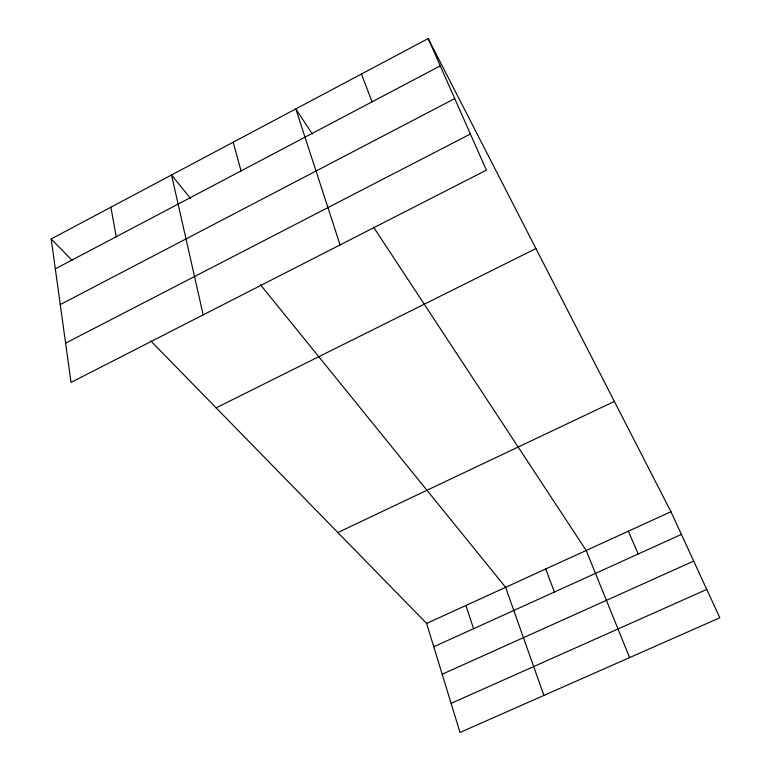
<?xml version="1.0" encoding="UTF-8"?>
<svg xmlns="http://www.w3.org/2000/svg" width="771" height="771" viewBox="0 0 771 771"><rect width="100%" height="100%" fill="white"/><g stroke="black" fill="none" stroke-linecap="round" stroke-linejoin="round"><path stroke-width="1.16" d="M428.184 38.55L486.376 170.15L71.028 382.406L51.185 238.952L428.184 38.55L670.953 511.722L719.815 617.773L460.027 732.45L426.623 623.431L150.663 340.821M55.319 268.848L440.27 65.872M60.263 304.584L454.736 98.601M65.593 343.143L470.397 134.009M216.111 407.849L535.941 248.57M337.852 532.53L614.362 401.421M426.623 623.431L670.953 511.722M433.774 646.773L681.4 534.39M442.188 674.23L693.698 561.095M451.112 703.354L706.756 589.43M51.185 238.952L72.021 260.29M190.418 198.301L171.528 174.978L203.187 314.867M260.425 284.701L505.603 587.319L543.902 695.423M312.322 134.009L295.813 108.913L340.088 244.908M373.424 226.925L586.191 550.475L629.589 657.596M628.355 531.2L638.205 553.992M361.435 74.035L372.056 101.839M545.695 568.988L554.426 592.012M465.915 605.466L473.587 628.702M233.17 142.221L241.044 170.921M110.879 207.226L116.219 236.736"/></g></svg>
